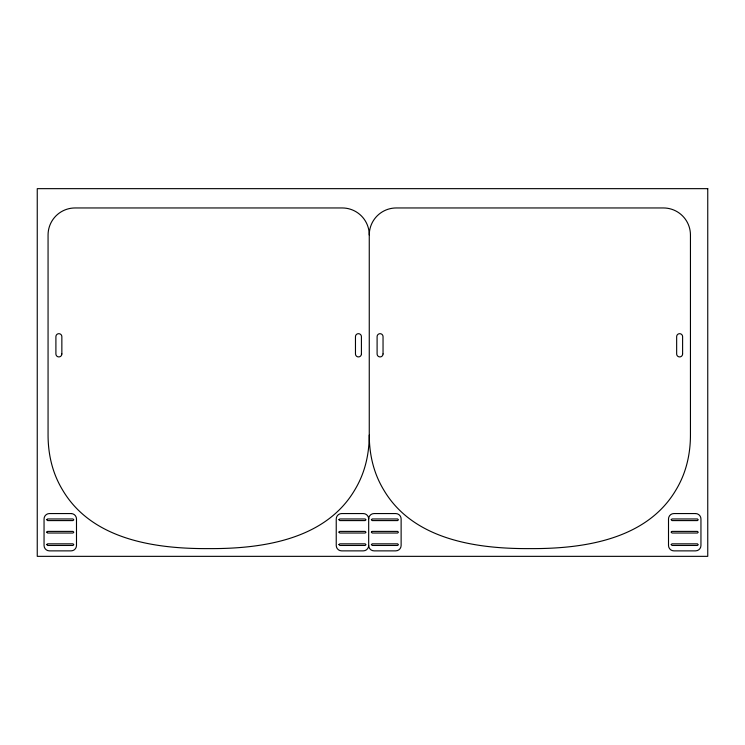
<?xml version="1.0" encoding="UTF-8"?>
<svg xmlns="http://www.w3.org/2000/svg" width="745" height="745" viewBox="0 0 745 745"><rect width="100%" height="100%" fill="white"/><g stroke="black" fill="none" stroke-linecap="round" stroke-linejoin="round"><path stroke-width="1.12" d="M369.259 435.061C369.241 448.714 367.043 462.422 362.061 475.17A97.334 97.334 0 0 1 354.573 490.275C325.053 540.004 261.439 548.925 208.656 548.609C155.882 548.925 92.268 540.004 62.748 490.275A97.334 97.334 0 0 1 55.26 475.17C50.278 462.422 48.08 448.714 48.062 435.061L48.062 234.992A27.034 27.034 0 0 1 75.105 207.957L342.216 207.957A27.034 27.034 0 0 1 369.259 234.992L369.259 435.061C369.269 448.714 371.476 462.422 376.449 475.17A97.334 97.334 0 0 0 383.936 490.275C413.466 540.004 477.079 548.925 529.853 548.609C582.627 548.925 646.241 540.004 675.771 490.275A97.334 97.334 0 0 0 683.258 475.17C688.231 462.422 690.438 448.714 690.447 435.061L690.447 234.992A27.034 27.034 0 0 0 663.413 207.957L396.293 207.957A27.034 27.034 0 0 0 369.259 234.992M368.682 518.967L368.682 545.461A5.411 5.411 0 0 0 374.092 550.872L395.716 550.872A5.411 5.411 0 0 0 401.127 545.461L401.127 518.967A5.411 5.411 0 0 0 395.716 513.556L374.092 513.556A5.411 5.411 0 0 0 368.682 518.967A5.411 5.411 0 0 0 363.281 513.556L341.648 513.556A5.411 5.411 0 0 0 336.237 518.967L336.237 545.461A5.411 5.411 0 0 0 341.648 550.872L363.281 550.872A5.411 5.411 0 0 0 368.682 545.461M46.758 519.684L47.568 520.587L72.982 520.587L73.792 519.805L73.038 518.967L47.568 518.967L46.767 519.628M46.758 532.126L47.568 533.02L72.982 533.02L73.792 532.237L73.038 531.399L47.568 531.399L46.767 532.06M46.758 544.558L47.568 545.461L72.982 545.461L73.792 544.679L73.038 543.841L47.568 543.841L46.767 544.502M338.947 519.684L339.757 520.587L365.171 520.587L365.981 519.805L365.171 518.967L339.757 518.967L338.956 519.628M338.947 532.126L339.757 533.02L365.171 533.02L365.981 532.237L365.171 531.399L339.757 531.399L338.956 532.06M338.947 544.558L339.757 545.461L365.171 545.461L365.981 544.679L365.171 543.841L339.757 543.841L338.956 544.502M371.392 519.684L372.202 520.587L397.616 520.587L398.426 519.805L397.672 518.967L372.202 518.967L371.392 519.684M371.392 532.126L372.202 533.02L397.616 533.02L398.426 532.237L397.672 531.399L372.202 531.399L371.392 532.126M371.392 544.558L372.202 545.461L397.616 545.461L398.426 544.679L397.672 543.841L372.202 543.841L371.392 544.558M671.217 519.684L672.018 520.587L697.432 520.587L698.242 519.805L697.432 518.967L672.018 518.967L671.217 519.628M671.217 532.126L672.018 533.02L697.432 533.02L698.242 532.237L697.432 531.399L672.018 531.399L671.217 532.06M671.217 544.558L672.018 545.461L697.432 545.461L698.242 544.679L697.432 543.841L672.018 543.841L671.217 544.502M707.75 188.653L37.25 188.653L37.25 556.347L707.75 556.347L707.75 188.653M71.092 513.556L49.459 513.556A5.411 5.411 0 0 0 44.048 518.967L44.048 545.461A5.411 5.411 0 0 0 49.459 550.872L71.092 550.872A5.411 5.411 0 0 0 76.493 545.461L76.493 518.967A5.411 5.411 0 0 0 71.092 513.556M695.541 513.556L673.908 513.556A5.411 5.411 0 0 0 668.507 518.967L668.507 545.461A5.411 5.411 0 0 0 673.908 550.872L695.541 550.872A5.411 5.411 0 0 0 700.952 545.461L700.952 518.967A5.411 5.411 0 0 0 695.541 513.556M682.606 353.95L682.606 336.647A2.971 2.971 0 0 0 679.636 333.676A2.971 2.971 0 0 0 676.656 336.647L676.656 353.95A2.971 2.971 0 0 0 679.636 356.92A2.971 2.971 0 0 0 682.606 353.95M383.042 353.95L383.042 336.647A2.971 2.971 0 0 0 380.071 333.676A2.971 2.971 0 0 0 377.1 336.647L377.1 353.95A2.971 2.971 0 0 0 380.071 356.92A2.971 2.971 0 0 0 383.042 353.95M361.418 353.95L361.418 336.647A2.971 2.971 0 0 0 358.438 333.676A2.971 2.971 0 0 0 355.467 336.647L355.467 353.95A2.971 2.971 0 0 0 358.438 356.92A2.971 2.971 0 0 0 361.418 353.95M61.854 353.95L61.854 336.647A2.971 2.971 0 0 0 58.883 333.676A2.971 2.971 0 0 0 55.903 336.647L55.903 353.95A2.971 2.971 0 0 0 58.883 356.92A2.971 2.971 0 0 0 61.854 353.95"/></g></svg>
